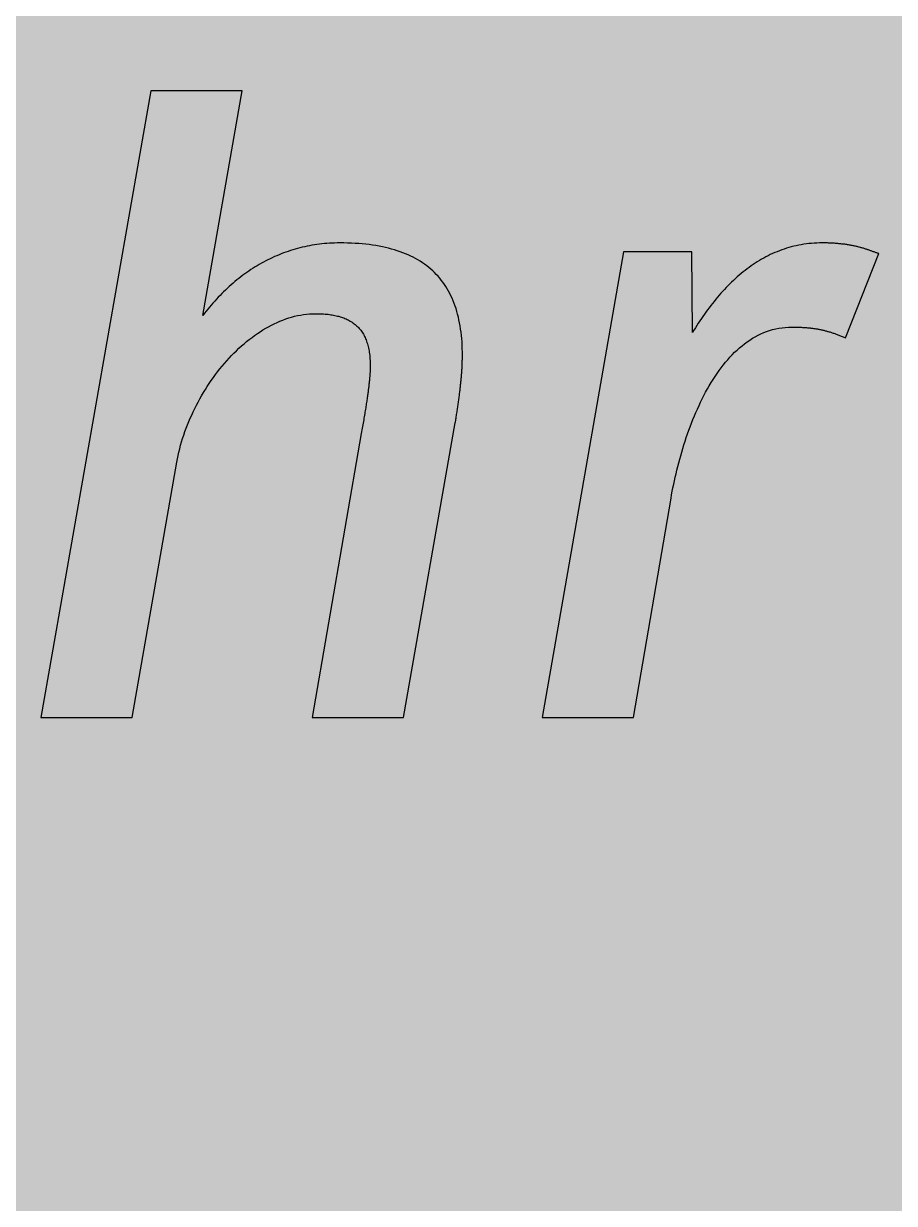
# Model space of a CAD drawing. Header units: millimetres. Extents: x 0 to 212, y 0 to 159.
# Drawn here: x 76.99 to 111.3, y 49.7 to 96.18 of the extents above; entities that cross this region are included whole.
import ezdxf

# ---------------------------------------------------------------- set-up
doc = ezdxf.new("R2010")
doc.units = ezdxf.units.MM

msp = doc.modelspace()

# ---------------------------------------------------------------- hatches: boundary and pattern name
for color, points in [(254, [(14.1633, 0.0536), (13.9878, 0.0533), (13.8125, 0.0559), (13.6373, 0.061), (13.462, 0.0686), (13.2893, 0.0787), (13.114, 0.0914), (12.9413, 0.1041), (12.7686, 0.1219), (12.5959, 0.1397), (12.4231, 0.16), (12.2504, 0.1829), (12.0777, 0.2057), (11.9075, 0.2337), (11.7373, 0.2616), (11.5672, 0.2921), (11.397, 0.3251), (11.2268, 0.3607), (11.0592, 0.3988), (10.8915, 0.4369), (10.7239, 0.4775), (10.5562, 0.5207), (10.3886, 0.5664), (10.2235, 0.6121), (10.0584, 0.6629), (9.8933, 0.7137), (9.7307, 0.7671), (9.5682, 0.8204), (9.4056, 0.8788), (9.2431, 0.9373), (9.083, 0.9982), (8.923, 1.0617), (8.763, 1.1252), (8.6055, 1.1938), (8.4455, 1.2624), (8.2906, 1.331), (8.1331, 1.4046), (7.9781, 1.4783), (7.8232, 1.5545), (7.6708, 1.6332), (7.5184, 1.7145), (7.366, 1.7958), (7.2161, 1.8796), (7.0663, 1.966), (6.919, 2.0523), (6.7716, 2.1438), (6.6243, 2.2352), (6.4795, 2.3266), (6.3348, 2.4232), (6.19, 2.5197), (6.0477, 2.6187), (5.908, 2.7178), (5.7683, 2.8194), (5.6286, 2.9235), (5.4915, 3.0302), (5.3543, 3.1369), (5.2197, 3.2461), (5.0851, 3.3579), (4.953, 3.4722), (4.8209, 3.5865), (4.6914, 3.7033), (4.5644, 3.8202), (4.4348, 3.9395), (4.3104, 4.0615), (4.1859, 4.1859), (4.0615, 4.3104), (3.9395, 4.4348), (3.8202, 4.5618), (3.7033, 4.6914), (3.5865, 4.8209), (3.4722, 4.953), (3.3579, 5.0851), (3.2487, 5.2197), (3.1369, 5.3543), (3.0302, 5.4915), (2.9235, 5.6286), (2.8194, 5.7683), (2.7178, 5.908), (2.6187, 6.0477), (2.5197, 6.19), (2.4232, 6.3348), (2.3266, 6.477), (2.2352, 6.6243), (2.1438, 6.7691), (2.0523, 6.919), (1.966, 7.0663), (1.8796, 7.2161), (1.7958, 7.366), (1.7145, 7.5184), (1.6332, 7.6708), (1.5545, 7.8232), (1.4783, 7.9781), (1.4046, 8.1331), (1.331, 8.2906), (1.2598, 8.4455), (1.1913, 8.603), (1.1252, 8.763), (1.0592, 8.923), (0.9982, 9.083), (0.9373, 9.2431), (0.8763, 9.4056), (0.8204, 9.5682), (0.7645, 9.7307), (0.7112, 9.8933), (0.6604, 10.0584), (0.6121, 10.2235), (0.5639, 10.3911), (0.5207, 10.5562), (0.4775, 10.7239), (0.4343, 10.8915), (0.3962, 11.0592), (0.3607, 11.2268), (0.3251, 11.397), (0.2921, 11.5672), (0.2616, 11.7373), (0.2311, 11.9075), (0.2057, 12.0802), (0.1803, 12.2504), (0.1575, 12.4231), (0.1372, 12.5959), (0.1194, 12.7686), (0.1041, 12.9413), (0.0889, 13.1166), (0.0787, 13.2893), (0.0686, 13.4645), (0.061, 13.6373), (0.0559, 13.8125), (0.0508, 13.9878), (0.0508, 14.163), (0.0522, 144.6925), (0.0508, 144.8664), (0.0559, 145.0416), (0.061, 145.2169), (0.0686, 145.3896), (0.0787, 145.5649), (0.0889, 145.7376), (0.1041, 145.9128), (0.1194, 146.0856), (0.1372, 146.2583), (0.1575, 146.431), (0.1803, 146.6037), (0.2057, 146.7739), (0.2311, 146.9466), (0.2616, 147.1168), (0.2921, 147.287), (0.3251, 147.4572), (0.3607, 147.6248), (0.3962, 147.795), (0.4343, 147.9626), (0.4775, 148.1303), (0.5207, 148.2979), (0.5639, 148.463), (0.6121, 148.6281), (0.6604, 148.7932), (0.7112, 148.9583), (0.7645, 149.1234), (0.8204, 149.286), (0.8763, 149.4485), (0.9373, 149.6111), (0.9982, 149.7711), (1.0592, 149.9311), (1.1252, 150.0911), (1.1913, 150.2486), (1.2598, 150.4061), (1.331, 150.5636), (1.4046, 150.7185), (1.4783, 150.876), (1.5545, 151.0284), (1.6332, 151.1833), (1.7145, 151.3357), (1.7958, 151.4856), (1.8796, 151.638), (1.966, 151.7879), (2.0523, 151.9352), (2.1438, 152.0825), (2.2352, 152.2298), (2.3266, 152.3746), (2.4232, 152.5194), (2.5197, 152.6616), (2.6187, 152.8039), (2.7178, 152.9461), (2.8194, 153.0858), (2.9235, 153.2255), (3.0302, 153.3627), (3.1369, 153.4973), (3.2487, 153.6344), (3.3579, 153.7665), (3.4722, 153.8986), (3.5865, 154.0307), (3.7033, 154.1602), (3.8202, 154.2898), (3.9395, 154.4168), (4.0615, 154.5438), (4.1859, 154.6682), (4.3104, 154.7901), (4.4348, 154.9121), (4.5644, 155.034), (4.6914, 155.1508), (4.8209, 155.2677), (4.953, 155.382), (5.0851, 155.4937), (5.2197, 155.6055), (5.3543, 155.7147), (5.4915, 155.8239), (5.6286, 155.9281), (5.7683, 156.0322), (5.908, 156.1338), (6.0477, 156.2354), (6.19, 156.3345), (6.3348, 156.431), (6.4795, 156.525), (6.6243, 156.6189), (6.7716, 156.7104), (6.919, 156.7993), (7.0663, 156.8882), (7.2161, 156.9745), (7.366, 157.0584), (7.5184, 157.1396), (7.6708, 157.2209), (7.8232, 157.2971), (7.9781, 157.3733), (8.1331, 157.4495), (8.2906, 157.5206), (8.4455, 157.5918), (8.6055, 157.6603), (8.763, 157.7289), (8.923, 157.7924), (9.083, 157.8559), (9.2431, 157.9169), (9.4056, 157.9753), (9.5682, 158.0337), (9.7307, 158.0871), (9.8933, 158.1404), (10.0584, 158.1912), (10.2235, 158.242), (10.3886, 158.2877), (10.5562, 158.3334), (10.7239, 158.3766), (10.8915, 158.4173), (11.0592, 158.4579), (11.2268, 158.4935), (11.397, 158.529), (11.5672, 158.562), (11.7373, 158.5925), (11.9075, 158.6205), (12.0777, 158.6484), (12.2504, 158.6713), (12.4231, 158.6941), (12.5959, 158.7144), (12.7686, 158.7322), (12.9413, 158.75), (13.114, 158.7627), (13.2893, 158.7754), (13.462, 158.7856), (13.6373, 158.7932), (13.8125, 158.7983), (13.9878, 158.8008), (14.163, 158.8033), (197.6078, 158.8036), (197.7822, 158.8008), (197.9574, 158.7983), (198.1327, 158.7932), (198.3054, 158.7856), (198.4807, 158.7754), (198.6534, 158.7627), (198.8287, 158.75), (199.0014, 158.7322), (199.1741, 158.7144), (199.3468, 158.6941), (199.5195, 158.6713), (199.6897, 158.6484), (199.8624, 158.6205), (200.0326, 158.5925), (200.2028, 158.562), (200.373, 158.529), (200.5432, 158.4935), (200.7108, 158.4579), (200.8784, 158.4173), (201.0461, 158.3766), (201.2137, 158.3334), (201.3788, 158.2877), (201.5465, 158.242), (201.7116, 158.1912), (201.8767, 158.1404), (202.0392, 158.0871), (202.2018, 158.0337), (202.3643, 157.9753), (202.5269, 157.9169), (202.6869, 157.8559), (202.8469, 157.7924), (203.007, 157.7289), (203.167, 157.6603), (203.3245, 157.5918), (203.4794, 157.5206), (203.6369, 157.4495), (203.7918, 157.3733), (203.9468, 157.2971), (204.0992, 157.2209), (204.2516, 157.1396), (204.404, 157.0584), (204.5538, 156.9745), (204.7037, 156.8882), (204.8535, 156.7993), (205.0009, 156.7104), (205.1456, 156.6189), (205.293, 156.525), (205.4352, 156.431), (205.58, 156.3345), (205.7222, 156.2354), (205.8619, 156.1338), (206.0016, 156.0322), (206.1413, 155.9281), (206.2785, 155.8239), (206.4156, 155.7147), (206.5503, 155.6055), (206.6849, 155.4937), (206.817, 155.382), (206.949, 155.2677), (207.0786, 155.1508), (207.2081, 155.034), (207.3351, 154.9121), (207.4596, 154.7901), (207.584, 154.6682), (207.7085, 154.5438), (207.8304, 154.4168), (207.9498, 154.2898), (208.0666, 154.1602), (208.1835, 154.0307), (208.2978, 153.8986), (208.4121, 153.7665), (208.5238, 153.6344), (208.6331, 153.4973), (208.7397, 153.3627), (208.8464, 153.2255), (208.9506, 153.0858), (209.0522, 152.9461), (209.1512, 152.8039), (209.2503, 152.6616), (209.3468, 152.5194), (209.4433, 152.3746), (209.5348, 152.2298), (209.6262, 152.0825), (209.7176, 151.9352), (209.804, 151.7879), (209.8904, 151.638), (209.9742, 151.4856), (210.0555, 151.3357), (210.1367, 151.1833), (210.2155, 151.0284), (210.2917, 150.876), (210.3653, 150.7185), (210.439, 150.5636), (210.5076, 150.4061), (210.5762, 150.2486), (210.6447, 150.0911), (210.7082, 149.9311), (210.7717, 149.7711), (210.8327, 149.6111), (210.8911, 149.4485), (210.9495, 149.286), (211.0029, 149.1234), (211.0562, 148.9583), (211.107, 148.7932), (211.1578, 148.6281), (211.2035, 148.463), (211.2493, 148.2979), (211.2924, 148.1303), (211.3331, 147.9626), (211.3712, 147.795), (211.4093, 147.6248), (211.4448, 147.4572), (211.4779, 147.287), (211.5083, 147.1168), (211.5363, 146.9466), (211.5642, 146.7739), (211.5871, 146.6037), (211.6099, 146.431), (211.6303, 146.2583), (211.648, 146.0856), (211.6658, 145.9128), (211.6785, 145.7376), (211.6912, 145.5649), (211.7014, 145.3896), (211.709, 145.2169), (211.7141, 145.0416), (211.7166, 144.8664), (211.7166, 144.6911), (211.7189, 14.1647), (211.7166, 13.9878), (211.7141, 13.8125), (211.709, 13.6373), (211.7014, 13.4645), (211.6912, 13.2893), (211.6785, 13.1166), (211.6658, 12.9413), (211.648, 12.7686), (211.6303, 12.5959), (211.6099, 12.4231), (211.5871, 12.2504), (211.5642, 12.0802), (211.5363, 11.9075), (211.5083, 11.7373), (211.4779, 11.5672), (211.4448, 11.397), (211.4093, 11.2268), (211.3712, 11.0592), (211.3331, 10.8915), (211.2924, 10.7239), (211.2493, 10.5562), (211.2035, 10.3911), (211.1578, 10.2235), (211.107, 10.0584), (211.0562, 9.8933), (211.0029, 9.7307), (210.9495, 9.5682), (210.8911, 9.4056), (210.8327, 9.2431), (210.7717, 9.083), (210.7082, 8.923), (210.6447, 8.763), (210.5762, 8.603), (210.5076, 8.4455), (210.439, 8.2906), (210.3653, 8.1331), (210.2917, 7.9781), (210.2155, 7.8232), (210.1367, 7.6708), (210.0555, 7.5184), (209.9742, 7.366), (209.8904, 7.2161), (209.804, 7.0663), (209.7176, 6.919), (209.6262, 6.7691), (209.5348, 6.6243), (209.4433, 6.477), (209.3468, 6.3348), (209.2503, 6.19), (209.1512, 6.0477), (209.0522, 5.908), (208.9506, 5.7683), (208.8464, 5.6286), (208.7397, 5.4915), (208.6331, 5.3543), (208.5238, 5.2197), (208.4121, 5.0851), (208.2978, 4.953), (208.1835, 4.8209), (208.0666, 4.6914), (207.9498, 4.5618), (207.8304, 4.4348), (207.7085, 4.3104), (207.584, 4.1859), (207.4596, 4.0615), (207.3351, 3.9395), (207.2081, 3.8202), (207.0786, 3.7033), (206.949, 3.5865), (206.817, 3.4722), (206.6849, 3.3579), (206.5503, 3.2461), (206.4156, 3.1369), (206.2785, 3.0302), (206.1413, 2.9235), (206.0016, 2.8194), (205.8619, 2.7178), (205.7222, 2.6187), (205.58, 2.5197), (205.4352, 2.4232), (205.293, 2.3266), (205.1456, 2.2352), (205.0009, 2.1438), (204.8535, 2.0523), (204.7037, 1.966), (204.5538, 1.8796), (204.404, 1.7958), (204.2516, 1.7145), (204.0992, 1.6332), (203.9468, 1.5545), (203.7918, 1.4783), (203.6369, 1.4046), (203.4794, 1.331), (203.3245, 1.2624), (203.167, 1.1938), (203.007, 1.1252), (202.8469, 1.0617), (202.6869, 0.9982), (202.5269, 0.9373), (202.3643, 0.8788), (202.2018, 0.8204), (202.0392, 0.7671), (201.8767, 0.7137), (201.7116, 0.6629), (201.5465, 0.6121), (201.3788, 0.5664), (201.2137, 0.5207), (201.0461, 0.4775), (200.8784, 0.4369), (200.7108, 0.3988), (200.5432, 0.3607), (200.373, 0.3251), (200.2028, 0.2921), (200.0326, 0.2616), (199.8624, 0.2337), (199.6897, 0.2057), (199.5195, 0.1829), (199.3468, 0.16), (199.1741, 0.1397), (199.0014, 0.1219), (198.8287, 0.1041), (198.6534, 0.0914), (198.4807, 0.0787), (198.3054, 0.0686), (198.1327, 0.061), (197.9574, 0.0559), (197.7822, 0.0533), (197.6069, 0.0533)]), (59, [(81.2631, 68.8453), (83.027, 78.8995), (83.0504, 79.0321), (83.0783, 79.1667), (83.1088, 79.3013), (83.1393, 79.4334), (83.1748, 79.568), (83.2129, 79.7027), (83.2536, 79.8373), (83.2968, 79.9694), (83.345, 80.104), (83.3907, 80.2361), (83.4415, 80.3681), (83.4949, 80.5002), (83.5508, 80.6298), (83.6092, 80.7593), (83.6676, 80.8888), (83.7311, 81.0184), (83.7946, 81.1454), (83.8606, 81.2724), (83.9292, 81.3968), (84.0003, 81.5213), (84.074, 81.6458), (84.1477, 81.7677), (84.2239, 81.8871), (84.3026, 82.0064), (84.3813, 82.1233), (84.4652, 82.2401), (84.549, 82.3544), (84.6328, 82.4662), (84.7217, 82.5754), (84.8106, 82.6846), (84.8995, 82.7913), (84.9909, 82.898), (85.0849, 82.9996), (85.1789, 83.1012), (85.2754, 83.1977), (85.3745, 83.2942), (85.4735, 83.3882), (85.5726, 83.4796), (85.6742, 83.5685), (85.7758, 83.6549), (85.8799, 83.7362), (85.9866, 83.8175), (86.0908, 83.8962), (86.2, 83.9699), (86.3067, 84.0435), (86.4159, 84.1121), (86.5251, 84.1781), (86.6369, 84.2391), (86.7486, 84.3001), (86.8604, 84.3559), (86.9747, 84.4093), (87.0864, 84.4575), (87.2033, 84.5033), (87.3176, 84.5464), (87.4319, 84.5845), (87.5487, 84.6176), (87.6656, 84.6506), (87.7824, 84.676), (87.9018, 84.6988), (88.0186, 84.7192), (88.138, 84.7344), (88.2548, 84.7446), (88.3742, 84.7522), (88.4936, 84.7522), (88.5571, 84.7522), (88.6206, 84.7522), (88.6841, 84.7496), (88.7451, 84.7471), (88.806, 84.7446), (88.8644, 84.7395), (88.9229, 84.7344), (88.9813, 84.7268), (89.0372, 84.7217), (89.093, 84.7115), (89.1489, 84.7039), (89.2023, 84.6938), (89.2556, 84.6836), (89.3089, 84.6734), (89.3597, 84.6607), (89.4105, 84.648), (89.4588, 84.6328), (89.5071, 84.6176), (89.5553, 84.6023), (89.601, 84.5845), (89.6468, 84.5668), (89.6925, 84.5464), (89.7357, 84.5261), (89.7788, 84.5058), (89.8195, 84.4829), (89.8601, 84.4601), (89.9008, 84.4372), (89.9389, 84.4118), (89.977, 84.3839), (90.0151, 84.3559), (90.0506, 84.328), (90.0836, 84.3001), (90.1192, 84.267), (90.1522, 84.2366), (90.1827, 84.2035), (90.2132, 84.1705), (90.2437, 84.135), (90.2716, 84.0969), (90.2995, 84.0588), (90.3275, 84.0207), (90.3529, 83.98), (90.3757, 83.9394), (90.4011, 83.8962), (90.424, 83.853), (90.4443, 83.8098), (90.4646, 83.7616), (90.485, 83.7159), (90.5027, 83.6676), (90.518, 83.6168), (90.5358, 83.566), (90.551, 83.5127), (90.5637, 83.4593), (90.5764, 83.4034), (90.5891, 83.3476), (90.5993, 83.2891), (90.6094, 83.2307), (90.617, 83.1698), (90.6247, 83.1088), (90.6297, 83.0453), (90.6348, 82.9793), (90.6399, 82.9132), (90.6424, 82.8472), (90.645, 82.7761), (90.645, 82.7075), (90.645, 82.6872), (90.645, 82.6668), (90.645, 82.6465), (90.645, 82.6237), (90.6424, 82.6033), (90.6424, 82.5805), (90.6424, 82.5576), (90.6399, 82.5348), (90.6399, 82.5094), (90.6399, 82.4865), (90.6374, 82.4611), (90.6374, 82.4357), (90.6348, 82.4103), (90.6323, 82.3824), (90.6323, 82.3544), (90.6297, 82.3265), (90.6272, 82.2985), (90.6247, 82.2706), (90.6221, 82.2401), (90.6196, 82.2096), (90.617, 82.1792), (90.6145, 82.1487), (90.612, 82.1157), (90.6069, 82.0826), (90.6043, 82.0471), (90.5993, 82.0141), (90.5967, 81.9785), (90.5916, 81.9429), (90.5891, 81.9048), (90.584, 81.8667), (90.5789, 81.8286), (90.5739, 81.7905), (90.5688, 81.7499), (90.5637, 81.7093), (90.5586, 81.6661), (90.5535, 81.6254), (90.5459, 81.5797), (90.5408, 81.5365), (90.5332, 81.4908), (90.5281, 81.4451), (90.5205, 81.3968), (90.5129, 81.3486), (90.5053, 81.3003), (90.4977, 81.2495), (90.49, 81.1987), (90.4824, 81.1479), (90.4748, 81.0946), (90.4672, 81.0412), (90.457, 80.9854), (90.4494, 80.9295), (90.4392, 80.8711), (90.4291, 80.8152), (90.4189, 80.7542), (90.4088, 80.6933), (90.3986, 80.6323), (90.3884, 80.5688), (90.3783, 80.5053), (90.3656, 80.4418), (90.3554, 80.3758), (90.3427, 80.3072), (90.33, 80.2386), (90.3173, 80.17), (90.3046, 80.0989), (90.2919, 80.0278), (88.3528, 68.8453), (91.9508, 68.8453), (93.9973, 80.451), (94.0054, 80.4977), (94.013, 80.5459), (94.0206, 80.5942), (94.0283, 80.6399), (94.0359, 80.6882), (94.0435, 80.7364), (94.0511, 80.7847), (94.0587, 80.8304), (94.0664, 80.8787), (94.074, 80.9244), (94.0816, 80.9727), (94.0867, 81.0184), (94.0943, 81.0666), (94.1019, 81.1124), (94.107, 81.1581), (94.1146, 81.2038), (94.1222, 81.2521), (94.1273, 81.2978), (94.1324, 81.3435), (94.14, 81.3892), (94.1451, 81.4349), (94.1527, 81.4781), (94.1578, 81.5238), (94.1629, 81.5696), (94.168, 81.6127), (94.173, 81.6585), (94.1781, 81.7016), (94.1832, 81.7448), (94.1883, 81.788), (94.1934, 81.8312), (94.1984, 81.8744), (94.2035, 81.9175), (94.2086, 81.9607), (94.2111, 82.0014), (94.2162, 82.0445), (94.2213, 82.0852), (94.2238, 82.1258), (94.2289, 82.169), (94.2315, 82.2096), (94.2365, 82.2477), (94.2391, 82.2884), (94.2416, 82.329), (94.2467, 82.3671), (94.2492, 82.4052), (94.2518, 82.4459), (94.2543, 82.484), (94.2569, 82.5195), (94.2594, 82.5576), (94.2619, 82.5957), (94.2645, 82.6313), (94.2645, 82.6668), (94.267, 82.7024), (94.2696, 82.738), (94.2721, 82.7735), (94.2721, 82.8065), (94.2746, 82.8421), (94.2746, 82.8751), (94.2746, 82.9081), (94.2772, 82.9412), (94.2772, 82.9716), (94.2772, 83.0047), (94.2772, 83.0351), (94.2797, 83.0656), (94.2797, 83.0961), (94.2772, 83.2358), (94.2746, 83.373), (94.2696, 83.5076), (94.2619, 83.6397), (94.2518, 83.7692), (94.2391, 83.8987), (94.2238, 84.0232), (94.2061, 84.1477), (94.1883, 84.2696), (94.1654, 84.389), (94.1426, 84.5058), (94.1172, 84.6201), (94.0892, 84.7319), (94.0587, 84.8411), (94.0257, 84.9503), (93.9902, 85.0544), (93.9521, 85.1586), (93.9114, 85.2602), (93.8708, 85.3592), (93.8251, 85.4558), (93.7793, 85.5497), (93.7285, 85.6412), (93.6777, 85.7326), (93.6244, 85.819), (93.5685, 85.9053), (93.5076, 85.9892), (93.4466, 86.0704), (93.3831, 86.1492), (93.3171, 86.2254), (93.2485, 86.299), (93.1799, 86.3727), (93.1062, 86.4413), (93.03, 86.5099), (92.9513, 86.5759), (92.8726, 86.6394), (92.7887, 86.7004), (92.7024, 86.7588), (92.616, 86.8172), (92.5246, 86.8705), (92.4331, 86.9239), (92.3366, 86.9747), (92.2401, 87.0229), (92.1385, 87.0687), (92.0369, 87.1118), (91.9302, 87.155), (91.8235, 87.1931), (91.7118, 87.2312), (91.6, 87.2668), (91.4832, 87.2998), (91.3663, 87.3303), (91.247, 87.3608), (91.1225, 87.3862), (90.998, 87.4116), (90.8685, 87.4344), (90.739, 87.4547), (90.6043, 87.4725), (90.4697, 87.4878), (90.33, 87.5005), (90.1903, 87.5132), (90.0455, 87.5233), (89.9008, 87.5309), (89.7509, 87.536), (89.601, 87.5386), (89.4461, 87.5386), (89.3445, 87.5386), (89.2429, 87.536), (89.1413, 87.5335), (89.0397, 87.5284), (88.9406, 87.5208), (88.839, 87.5132), (88.74, 87.503), (88.6435, 87.4903), (88.5444, 87.4776), (88.4479, 87.4624), (88.3488, 87.4471), (88.2523, 87.4293), (88.1583, 87.4116), (88.0618, 87.3912), (87.9678, 87.3709), (87.8738, 87.3455), (87.7799, 87.3227), (87.6859, 87.2973), (87.5944, 87.2693), (87.503, 87.2388), (87.4116, 87.2084), (87.3201, 87.1779), (87.2287, 87.1449), (87.1398, 87.1093), (87.0509, 87.0737), (86.962, 87.0382), (86.8731, 87.0001), (86.7867, 86.9594), (86.7004, 86.9188), (86.614, 86.8756), (86.5276, 86.8324), (86.4438, 86.7867), (86.3575, 86.741), (86.2736, 86.6927), (86.1898, 86.6419), (86.1085, 86.5937), (86.0273, 86.5403), (85.946, 86.487), (85.8647, 86.4337), (85.7834, 86.3778), (85.7047, 86.3219), (85.6259, 86.2635), (85.5472, 86.2025), (85.4685, 86.1441), (85.3923, 86.0806), (85.3161, 86.0196), (85.2399, 85.9536), (85.1637, 85.8876), (85.09, 85.8215), (85.0163, 85.7555), (84.9427, 85.6844), (84.869, 85.6158), (84.7979, 85.5447), (84.7268, 85.471), (84.6557, 85.3973), (84.5845, 85.3237), (84.516, 85.2475), (84.4474, 85.1687), (84.3788, 85.09), (84.3102, 85.0113), (84.2442, 84.93), (84.1781, 84.8487), (84.1121, 84.7674), (84.0486, 84.6836), (85.6008, 93.5383), (82.0028, 93.5383), (77.6633, 68.8453)]), (59, [(107.2624, 84.2253), (107.2998, 84.2239), (107.3404, 84.2239), (107.3785, 84.2239), (107.4166, 84.2239), (107.4547, 84.2213), (107.4903, 84.2213), (107.5284, 84.2213), (107.5639, 84.2188), (107.5995, 84.2162), (107.6376, 84.2162), (107.6731, 84.2137), (107.7062, 84.2112), (107.7417, 84.2112), (107.7773, 84.2086), (107.8103, 84.2061), (107.8433, 84.2035), (107.8789, 84.1985), (107.9119, 84.1959), (107.9449, 84.1934), (107.9779, 84.1908), (108.011, 84.1858), (108.044, 84.1832), (108.0745, 84.1781), (108.1075, 84.1731), (108.138, 84.168), (108.171, 84.1654), (108.2015, 84.1604), (108.2345, 84.1553), (108.265, 84.1502), (108.2954, 84.1426), (108.3285, 84.1375), (108.3589, 84.1324), (108.3894, 84.1248), (108.4199, 84.1197), (108.4504, 84.1121), (108.4834, 84.1045), (108.5139, 84.0969), (108.5444, 84.0892), (108.5748, 84.0816), (108.6053, 84.074), (108.6358, 84.0664), (108.6663, 84.0562), (108.6968, 84.0486), (108.7298, 84.0384), (108.7603, 84.0308), (108.7907, 84.0207), (108.8212, 84.0105), (108.8542, 84.0003), (108.8847, 83.9902), (108.9152, 83.98), (108.9482, 83.9699), (108.9787, 83.9572), (109.0117, 83.947), (109.0447, 83.9343), (109.0752, 83.9216), (109.1082, 83.9114), (109.1413, 83.8987), (109.1743, 83.8835), (109.2073, 83.8708), (109.2403, 83.8581), (109.2759, 83.8454), (109.3089, 83.8302), (109.3445, 83.8149), (109.3775, 83.8022), (110.684, 87.1178), (110.6551, 87.1271), (110.6297, 87.1372), (110.6043, 87.1474), (110.5764, 87.155), (110.551, 87.1652), (110.523, 87.1753), (110.4976, 87.1855), (110.4697, 87.1957), (110.4417, 87.2058), (110.4163, 87.216), (110.3884, 87.2236), (110.3605, 87.2338), (110.3351, 87.2439), (110.3071, 87.2541), (110.2792, 87.2617), (110.2512, 87.2719), (110.2233, 87.282), (110.1954, 87.2896), (110.1649, 87.2998), (110.1369, 87.31), (110.109, 87.3176), (110.0785, 87.3277), (110.0506, 87.3354), (110.0201, 87.343), (109.9896, 87.3531), (109.9591, 87.3608), (109.9287, 87.3684), (109.8982, 87.376), (109.8652, 87.3836), (109.8347, 87.3938), (109.8017, 87.4014), (109.7686, 87.409), (109.7382, 87.4141), (109.7026, 87.4217), (109.6696, 87.4293), (109.6366, 87.437), (109.601, 87.442), (109.5654, 87.4497), (109.5299, 87.4547), (109.4943, 87.4624), (109.4588, 87.4674), (109.4207, 87.4725), (109.3851, 87.4801), (109.347, 87.4852), (109.3089, 87.4903), (109.2683, 87.4954), (109.2302, 87.4979), (109.1895, 87.503), (109.1489, 87.5081), (109.1082, 87.5106), (109.0651, 87.5157), (109.0219, 87.5182), (108.9787, 87.5233), (108.9355, 87.5259), (108.8923, 87.5284), (108.8466, 87.5309), (108.8009, 87.5335), (108.7552, 87.5335), (108.7069, 87.536), (108.6587, 87.5386), (108.6104, 87.5386), (108.5621, 87.5386), (108.5113, 87.5386), (108.4605, 87.5386), (108.3539, 87.5386), (108.2472, 87.536), (108.143, 87.5309), (108.0389, 87.5208), (107.9348, 87.5132), (107.8332, 87.5005), (107.7316, 87.4852), (107.63, 87.47), (107.5309, 87.4497), (107.4344, 87.4293), (107.3353, 87.409), (107.2388, 87.3836), (107.1448, 87.3582), (107.0483, 87.3277), (106.9543, 87.2998), (106.8629, 87.2668), (106.7689, 87.2338), (106.68, 87.1957), (106.5886, 87.1601), (106.4997, 87.1195), (106.4108, 87.0788), (106.3219, 87.0356), (106.2355, 86.9899), (106.1491, 86.9442), (106.0653, 86.8959), (105.9815, 86.8477), (105.8977, 86.7969), (105.8139, 86.7435), (105.7326, 86.6902), (105.6513, 86.6343), (105.5726, 86.5759), (105.4938, 86.5175), (105.4151, 86.4565), (105.3363, 86.3956), (105.2601, 86.3321), (105.1839, 86.2686), (105.1077, 86.2025), (105.0341, 86.1339), (104.9604, 86.0654), (104.8868, 85.9968), (104.8131, 85.9257), (104.742, 85.8545), (104.6709, 85.7809), (104.6023, 85.7072), (104.5312, 85.631), (104.4626, 85.5548), (104.394, 85.4761), (104.328, 85.3973), (104.2619, 85.3186), (104.1959, 85.2373), (104.1298, 85.156), (104.0663, 85.0722), (104.0028, 84.9884), (103.9393, 84.9046), (103.8758, 84.8182), (103.8149, 84.7319), (103.7539, 84.6455), (103.693, 84.5566), (103.6345, 84.4677), (103.5736, 84.3788), (103.5152, 84.2874), (103.4593, 84.1985), (103.4009, 84.1045), (103.345, 84.013), (103.3117, 87.1883), (100.6299, 87.1883), (97.4189, 68.8453), (101.0186, 68.8453), (102.4999, 77.4883), (102.522, 77.6199), (102.5474, 77.7545), (102.5754, 77.8916), (102.6033, 78.0288), (102.6312, 78.166), (102.6617, 78.3057), (102.6947, 78.4454), (102.7303, 78.5876), (102.7633, 78.7298), (102.8014, 78.8721), (102.8395, 79.0143), (102.8802, 79.1566), (102.9208, 79.3013), (102.964, 79.4436), (103.0072, 79.5858), (103.0529, 79.7306), (103.1011, 79.8728), (103.1494, 80.0151), (103.2002, 80.1573), (103.2535, 80.2996), (103.3069, 80.4418), (103.3628, 80.5815), (103.4186, 80.7212), (103.4771, 80.8584), (103.538, 80.9955), (103.6015, 81.1327), (103.665, 81.2673), (103.7285, 81.3994), (103.7971, 81.5315), (103.8631, 81.661), (103.9343, 81.788), (104.0054, 81.915), (104.079, 82.0369), (104.1552, 82.1588), (104.2314, 82.2782), (104.3102, 82.3951), (104.3915, 82.5094), (104.4753, 82.6211), (104.5591, 82.7303), (104.6429, 82.837), (104.7318, 82.9386), (104.8207, 83.0402), (104.9122, 83.1367), (105.0061, 83.2307), (105.1001, 83.3196), (105.1966, 83.406), (105.2957, 83.4898), (105.3948, 83.5685), (105.4989, 83.6422), (105.603, 83.7133), (105.7072, 83.7819), (105.8164, 83.8454), (105.9256, 83.9038), (106.0374, 83.9572), (106.1517, 84.0054), (106.266, 84.0511), (106.3828, 84.0892), (106.5022, 84.1248), (106.6241, 84.1553), (106.7486, 84.1807), (106.873, 84.1985), (107, 84.2137), (107.1296, 84.2213), (107.2617, 84.2239)])]:
    msp.add_hatch(color=color).paths.add_polyline_path(points)

# ---------------------------------------------------------------- linework, layer by layer
at = {"color": 59}
for points in [[(81.2631, 68.8453), (83.027, 78.8995), (83.0504, 79.0321), (83.0783, 79.1667), (83.1088, 79.3013), (83.1393, 79.4334), (83.1748, 79.568), (83.2129, 79.7027), (83.2536, 79.8373), (83.2968, 79.9694), (83.345, 80.104), (83.3907, 80.2361), (83.4415, 80.3681), (83.4949, 80.5002), (83.5508, 80.6298), (83.6092, 80.7593), (83.6676, 80.8888), (83.7311, 81.0184), (83.7946, 81.1454), (83.8606, 81.2724), (83.9292, 81.3968), (84.0003, 81.5213), (84.074, 81.6458), (84.1477, 81.7677), (84.2239, 81.8871), (84.3026, 82.0064), (84.3813, 82.1233), (84.4652, 82.2401), (84.549, 82.3544), (84.6328, 82.4662), (84.7217, 82.5754), (84.8106, 82.6846), (84.8995, 82.7913), (84.9909, 82.898), (85.0849, 82.9996), (85.1789, 83.1012), (85.2754, 83.1977), (85.3745, 83.2942), (85.4735, 83.3882), (85.5726, 83.4796), (85.6742, 83.5685), (85.7758, 83.6549), (85.8799, 83.7362), (85.9866, 83.8175), (86.0908, 83.8962), (86.2, 83.9699), (86.3067, 84.0435), (86.4159, 84.1121), (86.5251, 84.1781), (86.6369, 84.2391), (86.7486, 84.3001), (86.8604, 84.3559), (86.9747, 84.4093), (87.0864, 84.4575), (87.2033, 84.5033), (87.3176, 84.5464), (87.4319, 84.5845), (87.5487, 84.6176), (87.6656, 84.6506), (87.7824, 84.676), (87.9018, 84.6988), (88.0186, 84.7192), (88.138, 84.7344), (88.2548, 84.7446), (88.3742, 84.7522), (88.4936, 84.7522), (88.5571, 84.7522), (88.6206, 84.7522), (88.6841, 84.7496), (88.7451, 84.7471), (88.806, 84.7446), (88.8644, 84.7395), (88.9229, 84.7344), (88.9813, 84.7268), (89.0372, 84.7217), (89.093, 84.7115), (89.1489, 84.7039), (89.2023, 84.6938), (89.2556, 84.6836), (89.3089, 84.6734), (89.3597, 84.6607), (89.4105, 84.648), (89.4588, 84.6328), (89.5071, 84.6176), (89.5553, 84.6023), (89.601, 84.5845), (89.6468, 84.5668), (89.6925, 84.5464), (89.7357, 84.5261), (89.7788, 84.5058), (89.8195, 84.4829), (89.8601, 84.4601), (89.9008, 84.4372), (89.9389, 84.4118), (89.977, 84.3839), (90.0151, 84.3559), (90.0506, 84.328), (90.0836, 84.3001), (90.1192, 84.267), (90.1522, 84.2366), (90.1827, 84.2035), (90.2132, 84.1705), (90.2437, 84.135), (90.2716, 84.0969), (90.2995, 84.0588), (90.3275, 84.0207), (90.3529, 83.98), (90.3757, 83.9394), (90.4011, 83.8962), (90.424, 83.853), (90.4443, 83.8098), (90.4646, 83.7616), (90.485, 83.7159), (90.5027, 83.6676), (90.518, 83.6168), (90.5358, 83.566), (90.551, 83.5127), (90.5637, 83.4593), (90.5764, 83.4034), (90.5891, 83.3476), (90.5993, 83.2891), (90.6094, 83.2307), (90.617, 83.1698), (90.6247, 83.1088), (90.6297, 83.0453), (90.6348, 82.9793), (90.6399, 82.9132), (90.6424, 82.8472), (90.645, 82.7761), (90.645, 82.7075), (90.645, 82.6872), (90.645, 82.6668), (90.645, 82.6465), (90.645, 82.6237), (90.6424, 82.6033), (90.6424, 82.5805), (90.6424, 82.5576), (90.6399, 82.5348), (90.6399, 82.5094), (90.6399, 82.4865), (90.6374, 82.4611), (90.6374, 82.4357), (90.6348, 82.4103), (90.6323, 82.3824), (90.6323, 82.3544), (90.6297, 82.3265), (90.6272, 82.2985), (90.6247, 82.2706), (90.6221, 82.2401), (90.6196, 82.2096), (90.617, 82.1792), (90.6145, 82.1487), (90.612, 82.1157), (90.6069, 82.0826), (90.6043, 82.0471), (90.5993, 82.0141), (90.5967, 81.9785), (90.5916, 81.9429), (90.5891, 81.9048), (90.584, 81.8667), (90.5789, 81.8286), (90.5739, 81.7905), (90.5688, 81.7499), (90.5637, 81.7093), (90.5586, 81.6661), (90.5535, 81.6254), (90.5459, 81.5797), (90.5408, 81.5365), (90.5332, 81.4908), (90.5281, 81.4451), (90.5205, 81.3968), (90.5129, 81.3486), (90.5053, 81.3003), (90.4977, 81.2495), (90.49, 81.1987), (90.4824, 81.1479), (90.4748, 81.0946), (90.4672, 81.0412), (90.457, 80.9854), (90.4494, 80.9295), (90.4392, 80.8711), (90.4291, 80.8152), (90.4189, 80.7542), (90.4088, 80.6933), (90.3986, 80.6323), (90.3884, 80.5688), (90.3783, 80.5053), (90.3656, 80.4418), (90.3554, 80.3758), (90.3427, 80.3072), (90.33, 80.2386), (90.3173, 80.17), (90.3046, 80.0989), (90.2919, 80.0278), (88.3528, 68.8453), (91.9508, 68.8453), (93.9973, 80.451), (94.0054, 80.4977), (94.013, 80.5459), (94.0206, 80.5942), (94.0283, 80.6399), (94.0359, 80.6882), (94.0435, 80.7364), (94.0511, 80.7847), (94.0587, 80.8304), (94.0664, 80.8787), (94.074, 80.9244), (94.0816, 80.9727), (94.0867, 81.0184), (94.0943, 81.0666), (94.1019, 81.1124), (94.107, 81.1581), (94.1146, 81.2038), (94.1222, 81.2521), (94.1273, 81.2978), (94.1324, 81.3435), (94.14, 81.3892), (94.1451, 81.4349), (94.1527, 81.4781), (94.1578, 81.5238), (94.1629, 81.5696), (94.168, 81.6127), (94.173, 81.6585), (94.1781, 81.7016), (94.1832, 81.7448), (94.1883, 81.788), (94.1934, 81.8312), (94.1984, 81.8744), (94.2035, 81.9175), (94.2086, 81.9607), (94.2111, 82.0014), (94.2162, 82.0445), (94.2213, 82.0852), (94.2238, 82.1258), (94.2289, 82.169), (94.2315, 82.2096), (94.2365, 82.2477), (94.2391, 82.2884), (94.2416, 82.329), (94.2467, 82.3671), (94.2492, 82.4052), (94.2518, 82.4459), (94.2543, 82.484), (94.2569, 82.5195), (94.2594, 82.5576), (94.2619, 82.5957), (94.2645, 82.6313), (94.2645, 82.6668), (94.267, 82.7024), (94.2696, 82.738), (94.2721, 82.7735), (94.2721, 82.8065), (94.2746, 82.8421), (94.2746, 82.8751), (94.2746, 82.9081), (94.2772, 82.9412), (94.2772, 82.9716), (94.2772, 83.0047), (94.2772, 83.0351), (94.2797, 83.0656), (94.2797, 83.0961), (94.2772, 83.2358), (94.2746, 83.373), (94.2696, 83.5076), (94.2619, 83.6397), (94.2518, 83.7692), (94.2391, 83.8987), (94.2238, 84.0232), (94.2061, 84.1477), (94.1883, 84.2696), (94.1654, 84.389), (94.1426, 84.5058), (94.1172, 84.6201), (94.0892, 84.7319), (94.0587, 84.8411), (94.0257, 84.9503), (93.9902, 85.0544), (93.9521, 85.1586), (93.9114, 85.2602), (93.8708, 85.3592), (93.8251, 85.4558), (93.7793, 85.5497), (93.7285, 85.6412), (93.6777, 85.7326), (93.6244, 85.819), (93.5685, 85.9053), (93.5076, 85.9892), (93.4466, 86.0704), (93.3831, 86.1492), (93.3171, 86.2254), (93.2485, 86.299), (93.1799, 86.3727), (93.1062, 86.4413), (93.03, 86.5099), (92.9513, 86.5759), (92.8726, 86.6394), (92.7887, 86.7004), (92.7024, 86.7588), (92.616, 86.8172), (92.5246, 86.8705), (92.4331, 86.9239), (92.3366, 86.9747), (92.2401, 87.0229), (92.1385, 87.0687), (92.0369, 87.1118), (91.9302, 87.155), (91.8235, 87.1931), (91.7118, 87.2312), (91.6, 87.2668), (91.4832, 87.2998), (91.3663, 87.3303), (91.247, 87.3608), (91.1225, 87.3862), (90.998, 87.4116), (90.8685, 87.4344), (90.739, 87.4547), (90.6043, 87.4725), (90.4697, 87.4878), (90.33, 87.5005), (90.1903, 87.5132), (90.0455, 87.5233), (89.9008, 87.5309), (89.7509, 87.536), (89.601, 87.5386), (89.4461, 87.5386), (89.3445, 87.5386), (89.2429, 87.536), (89.1413, 87.5335), (89.0397, 87.5284), (88.9406, 87.5208), (88.839, 87.5132), (88.74, 87.503), (88.6435, 87.4903), (88.5444, 87.4776), (88.4479, 87.4624), (88.3488, 87.4471), (88.2523, 87.4293), (88.1583, 87.4116), (88.0618, 87.3912), (87.9678, 87.3709), (87.8738, 87.3455), (87.7799, 87.3227), (87.6859, 87.2973), (87.5944, 87.2693), (87.503, 87.2388), (87.4116, 87.2084), (87.3201, 87.1779), (87.2287, 87.1449), (87.1398, 87.1093), (87.0509, 87.0737), (86.962, 87.0382), (86.8731, 87.0001), (86.7867, 86.9594), (86.7004, 86.9188), (86.614, 86.8756), (86.5276, 86.8324), (86.4438, 86.7867), (86.3575, 86.741), (86.2736, 86.6927), (86.1898, 86.6419), (86.1085, 86.5937), (86.0273, 86.5403), (85.946, 86.487), (85.8647, 86.4337), (85.7834, 86.3778), (85.7047, 86.3219), (85.6259, 86.2635), (85.5472, 86.2025), (85.4685, 86.1441), (85.3923, 86.0806), (85.3161, 86.0196), (85.2399, 85.9536), (85.1637, 85.8876), (85.09, 85.8215), (85.0163, 85.7555), (84.9427, 85.6844), (84.869, 85.6158), (84.7979, 85.5447), (84.7268, 85.471), (84.6557, 85.3973), (84.5845, 85.3237), (84.516, 85.2475), (84.4474, 85.1687), (84.3788, 85.09), (84.3102, 85.0113), (84.2442, 84.93), (84.1781, 84.8487), (84.1121, 84.7674), (84.0486, 84.6836), (85.6008, 93.5383), (82.0028, 93.5383), (77.6633, 68.8453), (81.2631, 68.8453)], [(107.2624, 84.2253), (107.2998, 84.2239), (107.3404, 84.2239), (107.3785, 84.2239), (107.4166, 84.2239), (107.4547, 84.2213), (107.4903, 84.2213), (107.5284, 84.2213), (107.5639, 84.2188), (107.5995, 84.2162), (107.6376, 84.2162), (107.6731, 84.2137), (107.7062, 84.2112), (107.7417, 84.2112), (107.7773, 84.2086), (107.8103, 84.2061), (107.8433, 84.2035), (107.8789, 84.1985), (107.9119, 84.1959), (107.9449, 84.1934), (107.9779, 84.1908), (108.011, 84.1858), (108.044, 84.1832), (108.0745, 84.1781), (108.1075, 84.1731), (108.138, 84.168), (108.171, 84.1654), (108.2015, 84.1604), (108.2345, 84.1553), (108.265, 84.1502), (108.2954, 84.1426), (108.3285, 84.1375), (108.3589, 84.1324), (108.3894, 84.1248), (108.4199, 84.1197), (108.4504, 84.1121), (108.4834, 84.1045), (108.5139, 84.0969), (108.5444, 84.0892), (108.5748, 84.0816), (108.6053, 84.074), (108.6358, 84.0664), (108.6663, 84.0562), (108.6968, 84.0486), (108.7298, 84.0384), (108.7603, 84.0308), (108.7907, 84.0207), (108.8212, 84.0105), (108.8542, 84.0003), (108.8847, 83.9902), (108.9152, 83.98), (108.9482, 83.9699), (108.9787, 83.9572), (109.0117, 83.947), (109.0447, 83.9343), (109.0752, 83.9216), (109.1082, 83.9114), (109.1413, 83.8987), (109.1743, 83.8835), (109.2073, 83.8708), (109.2403, 83.8581), (109.2759, 83.8454), (109.3089, 83.8302), (109.3445, 83.8149), (109.3775, 83.8022), (110.684, 87.1178), (110.6551, 87.1271), (110.6297, 87.1372), (110.6043, 87.1474), (110.5764, 87.155), (110.551, 87.1652), (110.523, 87.1753), (110.4976, 87.1855), (110.4697, 87.1957), (110.4417, 87.2058), (110.4163, 87.216), (110.3884, 87.2236), (110.3605, 87.2338), (110.3351, 87.2439), (110.3071, 87.2541), (110.2792, 87.2617), (110.2512, 87.2719), (110.2233, 87.282), (110.1954, 87.2896), (110.1649, 87.2998), (110.1369, 87.31), (110.109, 87.3176), (110.0785, 87.3277), (110.0506, 87.3354), (110.0201, 87.343), (109.9896, 87.3531), (109.9591, 87.3608), (109.9287, 87.3684), (109.8982, 87.376), (109.8652, 87.3836), (109.8347, 87.3938), (109.8017, 87.4014), (109.7686, 87.409), (109.7382, 87.4141), (109.7026, 87.4217), (109.6696, 87.4293), (109.6366, 87.437), (109.601, 87.442), (109.5654, 87.4497), (109.5299, 87.4547), (109.4943, 87.4624), (109.4588, 87.4674), (109.4207, 87.4725), (109.3851, 87.4801), (109.347, 87.4852), (109.3089, 87.4903), (109.2683, 87.4954), (109.2302, 87.4979), (109.1895, 87.503), (109.1489, 87.5081), (109.1082, 87.5106), (109.0651, 87.5157), (109.0219, 87.5182), (108.9787, 87.5233), (108.9355, 87.5259), (108.8923, 87.5284), (108.8466, 87.5309), (108.8009, 87.5335), (108.7552, 87.5335), (108.7069, 87.536), (108.6587, 87.5386), (108.6104, 87.5386), (108.5621, 87.5386), (108.5113, 87.5386), (108.4605, 87.5386), (108.3539, 87.5386), (108.2472, 87.536), (108.143, 87.5309), (108.0389, 87.5208), (107.9348, 87.5132), (107.8332, 87.5005), (107.7316, 87.4852), (107.63, 87.47), (107.5309, 87.4497), (107.4344, 87.4293), (107.3353, 87.409), (107.2388, 87.3836), (107.1448, 87.3582), (107.0483, 87.3277), (106.9543, 87.2998), (106.8629, 87.2668), (106.7689, 87.2338), (106.68, 87.1957), (106.5886, 87.1601), (106.4997, 87.1195), (106.4108, 87.0788), (106.3219, 87.0356), (106.2355, 86.9899), (106.1491, 86.9442), (106.0653, 86.8959), (105.9815, 86.8477), (105.8977, 86.7969), (105.8139, 86.7435), (105.7326, 86.6902), (105.6513, 86.6343), (105.5726, 86.5759), (105.4938, 86.5175), (105.4151, 86.4565), (105.3363, 86.3956), (105.2601, 86.3321), (105.1839, 86.2686), (105.1077, 86.2025), (105.0341, 86.1339), (104.9604, 86.0654), (104.8868, 85.9968), (104.8131, 85.9257), (104.742, 85.8545), (104.6709, 85.7809), (104.6023, 85.7072), (104.5312, 85.631), (104.4626, 85.5548), (104.394, 85.4761), (104.328, 85.3973), (104.2619, 85.3186), (104.1959, 85.2373), (104.1298, 85.156), (104.0663, 85.0722), (104.0028, 84.9884), (103.9393, 84.9046), (103.8758, 84.8182), (103.8149, 84.7319), (103.7539, 84.6455), (103.693, 84.5566), (103.6345, 84.4677), (103.5736, 84.3788), (103.5152, 84.2874), (103.4593, 84.1985), (103.4009, 84.1045), (103.345, 84.013), (103.3117, 87.1883), (100.6299, 87.1883), (97.4189, 68.8453), (101.0186, 68.8453), (102.4999, 77.4883), (102.522, 77.6199), (102.5474, 77.7545), (102.5754, 77.8916), (102.6033, 78.0288), (102.6312, 78.166), (102.6617, 78.3057), (102.6947, 78.4454), (102.7303, 78.5876), (102.7633, 78.7298), (102.8014, 78.8721), (102.8395, 79.0143), (102.8802, 79.1566), (102.9208, 79.3013), (102.964, 79.4436), (103.0072, 79.5858), (103.0529, 79.7306), (103.1011, 79.8728), (103.1494, 80.0151), (103.2002, 80.1573), (103.2535, 80.2996), (103.3069, 80.4418), (103.3628, 80.5815), (103.4186, 80.7212), (103.4771, 80.8584), (103.538, 80.9955), (103.6015, 81.1327), (103.665, 81.2673), (103.7285, 81.3994), (103.7971, 81.5315), (103.8631, 81.661), (103.9343, 81.788), (104.0054, 81.915), (104.079, 82.0369), (104.1552, 82.1588), (104.2314, 82.2782), (104.3102, 82.3951), (104.3915, 82.5094), (104.4753, 82.6211), (104.5591, 82.7303), (104.6429, 82.837), (104.7318, 82.9386), (104.8207, 83.0402), (104.9122, 83.1367), (105.0061, 83.2307), (105.1001, 83.3196), (105.1966, 83.406), (105.2957, 83.4898), (105.3948, 83.5685), (105.4989, 83.6422), (105.603, 83.7133), (105.7072, 83.7819), (105.8164, 83.8454), (105.9256, 83.9038), (106.0374, 83.9572), (106.1517, 84.0054), (106.266, 84.0511), (106.3828, 84.0892), (106.5022, 84.1248), (106.6241, 84.1553), (106.7486, 84.1807), (106.873, 84.1985), (107, 84.2137), (107.1296, 84.2213), (107.2617, 84.2239), (107.2624, 84.2253)]]:
    msp.add_lwpolyline(points, dxfattribs=at)

doc.saveas('drawing.dxf')
